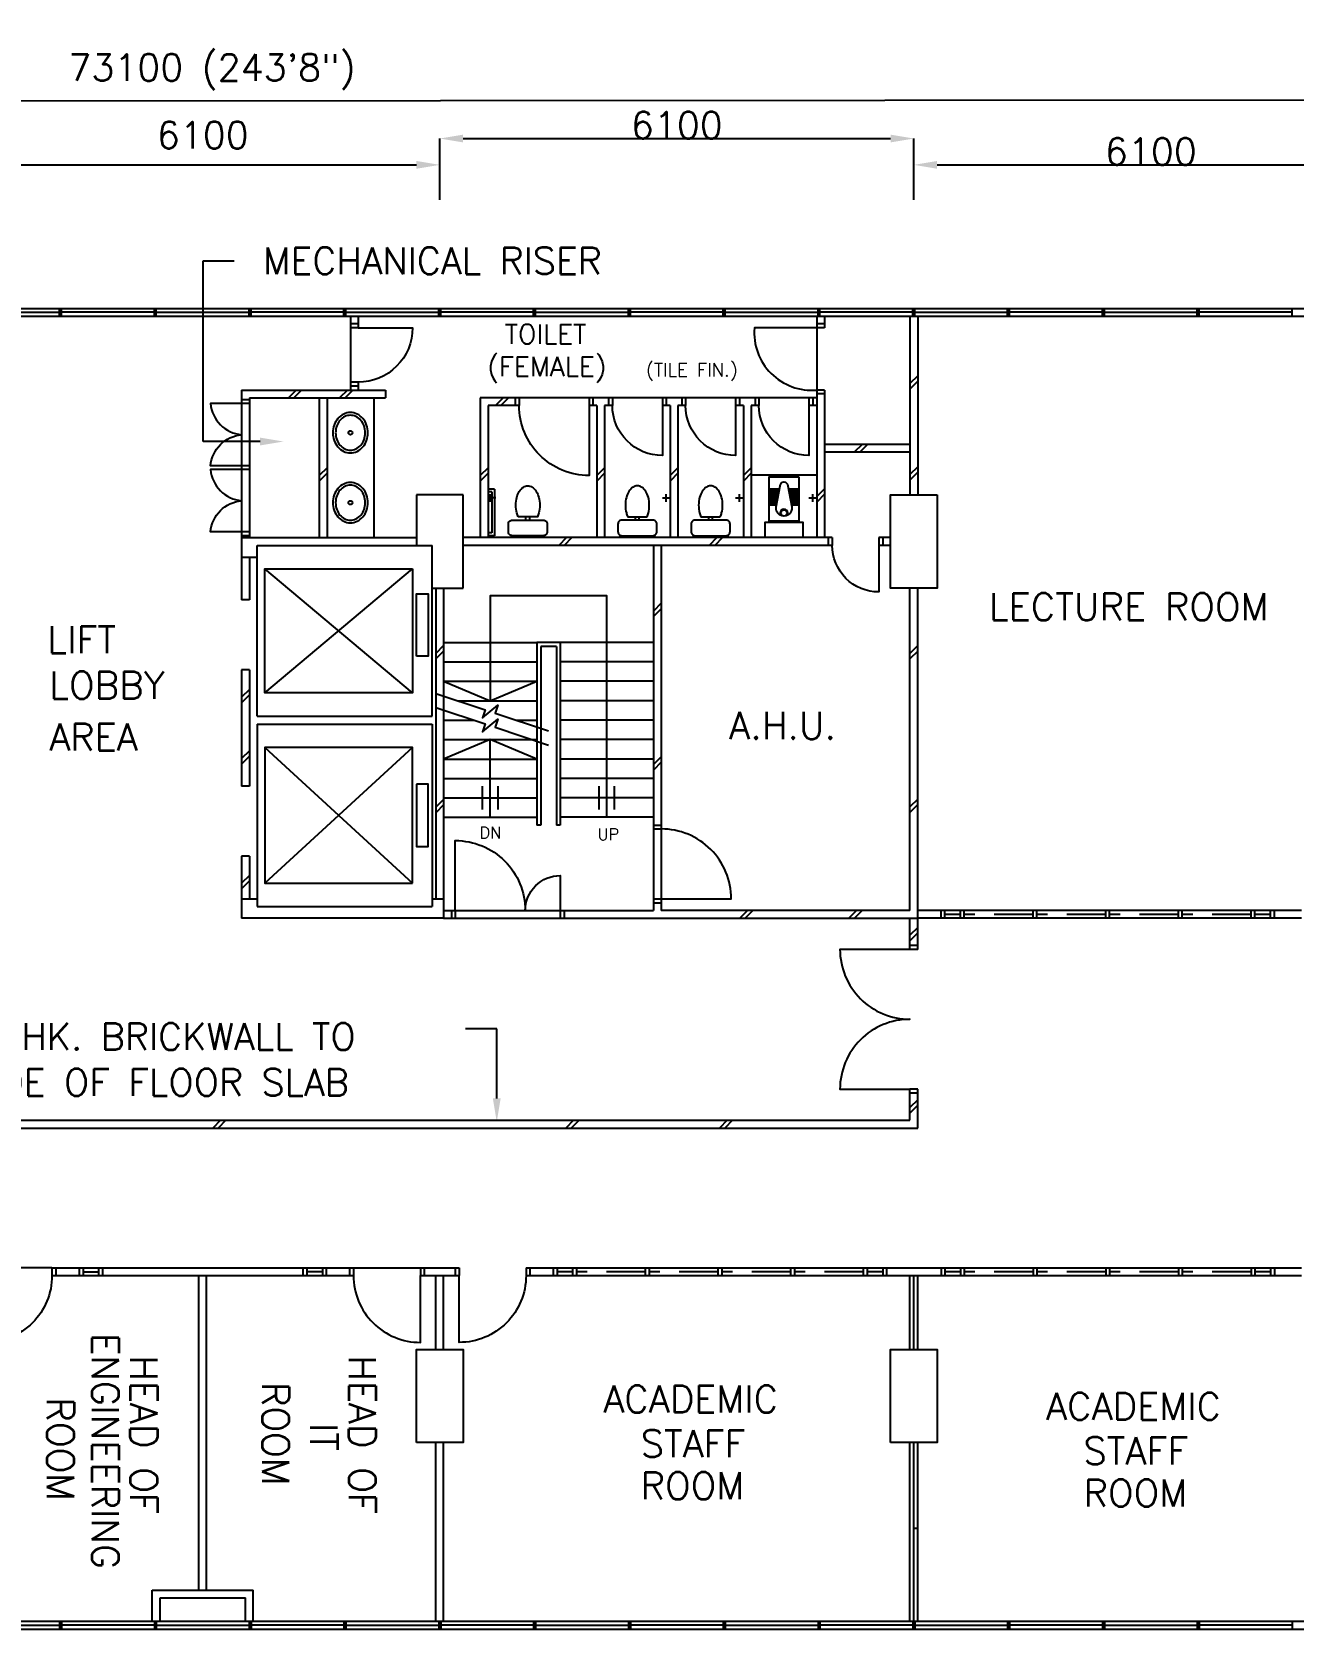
# Model space of a CAD drawing. Extents: x -7545 to 89795, y 102829 to 126356.
# Drawn here: x 37715 to 53943, y 105797 to 126356 of the extents above; entities that cross this region are included whole.
import ezdxf

# ---------------------------------------------------------------- set-up
doc = ezdxf.new("R2010")
doc.units = 0
doc.header["$LTSCALE"] = 2000
doc.header["$MEASUREMENT"] = 0
doc.linetypes.add('HIDDEN', pattern=[0.375, 0.25, -0.125])
doc.layers.get('0').update_dxf_attribs({"linetype": 'CONTINUOUS'})
doc.layers.get('DEFPOINTS').update_dxf_attribs({"linetype": 'CONTINUOUS'})
for name, color, linetype in [('COLUMN', 42, 'CONTINUOUS'), ('DIM', 4, 'CONTINUOUS'), ('DOOR-WIN', 140, 'CONTINUOUS'), ('PARTITION', 41, 'CONTINUOUS'), ('SPEC', 61, 'CONTINUOUS'), ('STAIRCASE', 24, 'CONTINUOUS'), ('TEXT', 2, 'CONTINUOUS'), ('WALL', 31, 'CONTINUOUS')]:
    doc.layers.add(name, color=color, linetype=linetype)
doc.styles.add('ROMANS', font='romans')
doc.dimstyles.get("Standard").update_dxf_attribs({"dimtxt": 0.18, "dimasz": 0.18, "dimexe": 0.18, "dimexo": 0.0625, "dimgap": 0.09, "dimtad": 0, "dimtih": 1, "dimtoh": 1, "dimdec": 4, "dimzin": 0, "dimdsep": 46, "dimtxsty": 'Standard', "dimcen": 0.09, "dimadec": 0, "dimazin": 0, "dimtfac": 1, "dimtdec": 4, "dimtofl": 0, "dimtmove": 0, "dimatfit": 3, "dimfxl": 0, "dimtolj": 1, "dimtzin": 0, "dimarcsym": 0})

# ---------------------------------------------------------------- blocks, each defined once
blk = doc.blocks.new('*D21')
at = {"layer": 'DEFPOINTS', "color": 0}
for p in [(3362, 125441), (3363, 124595), (76463, 124645)]:
    blk.add_point(p, dxfattribs=at)
at = {"layer": 'DIM', "color": 0, "lineweight": -2}
for p, q in [((3363, 124595), (3362, 125441)), ((76162, 125491), (3662, 125442)), ((76463, 124645), (76462, 125491))]:
    blk.add_line(p, q, dxfattribs=at)
at = {"layer": 'DIM', "color": 0}
for points in [[(3662, 125492), (3662, 125392), (3362, 125441)], [(76162, 125541), (76162, 125441), (76462, 125491)]]:
    blk.add_solid(points, dxfattribs=at)
at = {"layer": 'DIM', "color": 0, "insert": (40031, 125842), "char_height": 345, "attachment_point": 5, "style": 'ROMANS'}
blk.add_mtext('\\A1;73100 (243\'8")', dxfattribs=at)
blk = doc.blocks.new('*D11')
at = {"layer": 'DEFPOINTS', "color": 0}
for p in [(55163, 124645), (49063, 124193), (55163, 124193)]:
    blk.add_point(p, dxfattribs=at)
at = {"layer": 'DIM', "color": 0, "lineweight": -2}
for p, q in [((49063, 124193), (49063, 124645)), ((49363, 124645), (54863, 124645)), ((55163, 124193), (55163, 124645))]:
    blk.add_line(p, q, dxfattribs=at)
at = {"layer": 'DIM', "color": 0}
for points in [[(49363, 124695), (49363, 124595), (49063, 124645)], [(54863, 124695), (54863, 124595), (55163, 124645)]]:
    blk.add_solid(points, dxfattribs=at)
at = {"layer": 'DIM', "color": 0, "insert": (52113, 124817), "char_height": 345, "attachment_point": 5, "style": 'ROMANS'}
blk.add_mtext('\\A1;6100', dxfattribs=at)
blk = doc.blocks.new('*D0')
at = {"layer": 'DEFPOINTS', "color": 0}
for p in [(42963, 124645), (36863, 124193), (42963, 124193)]:
    blk.add_point(p, dxfattribs=at)
at = {"layer": 'DIM', "color": 0, "lineweight": -2}
for p, q in [((36863, 124193), (36863, 124645)), ((37163, 124645), (42663, 124645)), ((42963, 124193), (42963, 124645))]:
    blk.add_line(p, q, dxfattribs=at)
at = {"layer": 'DIM', "color": 0}
for points in [[(37163, 124695), (37163, 124595), (36863, 124645)], [(42663, 124695), (42663, 124595), (42963, 124645)]]:
    blk.add_solid(points, dxfattribs=at)
at = {"layer": 'DIM', "color": 0, "insert": (39913, 125028), "char_height": 345, "attachment_point": 5, "style": 'ROMANS'}
blk.add_mtext('\\A1;6100', dxfattribs=at)
blk = doc.blocks.new('*D1')
at = {"layer": 'DEFPOINTS', "color": 0}
for p in [(49063, 124984), (42963, 124193), (49063, 124193)]:
    blk.add_point(p, dxfattribs=at)
at = {"layer": 'DIM', "color": 0, "lineweight": -2}
for p, q in [((42963, 124193), (42963, 124984)), ((43263, 124984), (48763, 124984)), ((49063, 124193), (49063, 124984))]:
    blk.add_line(p, q, dxfattribs=at)
at = {"layer": 'DIM', "color": 0}
for points in [[(43263, 125034), (43263, 124934), (42963, 124984)], [(48763, 125034), (48763, 124934), (49063, 124984)]]:
    blk.add_solid(points, dxfattribs=at)
at = {"layer": 'DIM', "color": 0, "insert": (46013, 125156), "char_height": 345, "attachment_point": 5, "style": 'ROMANS'}
blk.add_mtext('\\A1;6100', dxfattribs=at)

msp = doc.modelspace()

# ---------------------------------------------------------------- linework, layer by layer
at = {"color": 7}
for p, q in [((41812.7, 122546.6), (41812.7, 121846.6)), ((47812.7, 122546.6), (47812.7, 121746.6)), ((40412.7, 121571.6), (40412.7, 120771.6)), ((40512.7, 121571.6), (40512.7, 120771.6)), ((42112.7, 121646.6), (42112.7, 119846.6)), ((44883.7, 121646.6), (43983.7, 121646.6)), ((44883.7, 121646.6), (43983.7, 121646.6)), ((45826.7, 121646.6), (45183.7, 121646.6)), ((46769.7, 121646.6), (46126.7, 121646.6)), ((47712.7, 121646.6), (47069.7, 121646.6)), ((40412.7, 120721.6), (40412.7, 119921.6)), ((40512.7, 120721.6), (40512.7, 119921.6)), ((46969.7, 120656.6), (47812.7, 120656.6)), ((43668.7, 120471.6), (43583.7, 120471.6)), ((43633.7, 120436.6), (43583.7, 120436.6)), ((43683.7, 120356.6), (43583.7, 120356.6)), ((43610.6, 120306.6), (43610.6, 120406.6)), ((43633.7, 120436.6), (43633.7, 119906.6)), ((43668.7, 120471.6), (43668.7, 119871.6)), ((45826.7, 120356.6), (45926.7, 120356.6)), ((45876.7, 120306.6), (45876.7, 120406.6)), ((46769.7, 120356.6), (46869.7, 120356.6)), ((46819.7, 120306.6), (46819.7, 120406.6)), ((47325.5, 120449.6), (47206.2, 120449.6)), ((47322.2, 120429.6), (47206.2, 120429.6)), ((47318.8, 120409.6), (47206.2, 120409.6)), ((47315.5, 120389.6), (47206.2, 120389.6)), ((47312.2, 120369.6), (47206.2, 120369.6)), ((47308.8, 120349.6), (47206.2, 120349.6)), ((47305.5, 120329.6), (47206.2, 120329.6)), ((47302.2, 120309.6), (47206.2, 120309.6)), ((47298.8, 120289.6), (47206.2, 120289.6)), ((47576.2, 120449.6), (47456.8, 120449.6)), ((47576.2, 120429.6), (47460.2, 120429.6)), ((47576.2, 120409.6), (47463.5, 120409.6)), ((47576.2, 120389.6), (47466.8, 120389.6)), ((47576.2, 120369.6), (47470.2, 120369.6)), ((47576.2, 120349.6), (47473.5, 120349.6)), ((47576.2, 120329.6), (47476.8, 120329.6)), ((47576.2, 120309.6), (47480.2, 120309.6)), ((47576.2, 120289.6), (47483.5, 120289.6)), ((47712.7, 120356.6), (47812.7, 120356.6)), ((47762.7, 120306.6), (47762.7, 120406.6)), ((44070.1, 120071.6), (44070.1, 120114.2)), ((44120.1, 120071.6), (44120.1, 120114.2)), ((45480.2, 120071.6), (45480.2, 120114.2)), ((45530.2, 120071.6), (45530.2, 120114.2)), ((46423.2, 120071.6), (46423.2, 120114.2)), ((46473.2, 120071.6), (46473.2, 120114.2)), ((43633.7, 119906.6), (43583.7, 119906.6)), ((43668.7, 119871.6), (43583.7, 119871.6)), ((47366.2, 120063.6), (47366.2, 120043.6)), ((47416.2, 120063.6), (47416.2, 120043.6)), ((40712.7, 117846.6), (42612.7, 119446.6)), ((42612.7, 117846.6), (40712.7, 119446.6)), ((42612.7, 117146.6), (40712.7, 115396.6)), ((40712.7, 117146.6), (42612.7, 115396.6)), ((45712.7, 116096.6), (45712.7, 115196.6)), ((45812.7, 116096.6), (45812.7, 115196.6)), ((43162.7, 115046.6), (44512.7, 115046.6)), ((43162.7, 114946.6), (44512.7, 114946.6)), ((37972.7, 110446.6), (37112.7, 110446.6)), ((41852.7, 110446.6), (42712.7, 110446.6))]:
    msp.add_line(p, q, dxfattribs=at)
for points in [[(41587.7, 121196.6, 0.0843188), (41604.5, 121097.3, 0.0914489), (41651.6, 121015, 0.103746), (41726.2, 120956.7, 0.1145045), (41812.7, 120936.6, 0.1145045), (41899.1, 120956.7, 0.103746), (41973.8, 121015, 0.0914489), (42020.8, 121097.3, 0.0843188), (42037.7, 121196.6, 0.0843188), (42020.8, 121295.9, 0.0914489), (41973.8, 121378.3, 0.103746), (41899.1, 121436.6, 0.1145045), (41812.7, 121456.6, 0.1145045), (41726.2, 121436.6, 0.103746), (41651.6, 121378.3, 0.0914489), (41604.5, 121295.9, 0.0843188)], [(41622.7, 121196.6, 0.0843188), (41637.6, 121108.9, 0.0914489), (41678.3, 121037.5, 0.103746), (41741.6, 120988.1, 0.1145045), (41812.7, 120971.6, 0.1145045), (41883.7, 120988.1, 0.103746), (41947, 121037.5, 0.0914489), (41987.8, 121108.9, 0.0843188), (42002.7, 121196.6, 0.0843188), (41987.8, 121284.4, 0.0914489), (41947, 121355.7, 0.103746), (41883.7, 121405.1, 0.1145045), (41812.7, 121421.6, 0.1145045), (41741.6, 121405.1, 0.103746), (41678.3, 121355.7, 0.0914489), (41637.6, 121284.4, 0.0843188)], [(41587.7, 120296.6, 0.0843188), (41604.5, 120197.3, 0.0914489), (41651.6, 120115, 0.103746), (41726.2, 120056.7, 0.1145045), (41812.7, 120036.6, 0.1145045), (41899.1, 120056.7, 0.103746), (41973.8, 120115, 0.0914489), (42020.8, 120197.3, 0.0843188), (42037.7, 120296.6, 0.0843188), (42020.8, 120395.9, 0.0914489), (41973.8, 120478.3, 0.103746), (41899.1, 120536.6, 0.1145045), (41812.7, 120556.6, 0.1145045), (41726.2, 120536.6, 0.103746), (41651.6, 120478.3, 0.0914489), (41604.5, 120395.9, 0.0843188)], [(41622.7, 120296.6, 0.0843188), (41637.6, 120208.9, 0.0914489), (41678.3, 120137.5, 0.103746), (41741.6, 120088.1, 0.1145045), (41812.7, 120071.6, 0.1145045), (41883.7, 120088.1, 0.103746), (41947, 120137.5, 0.0914489), (41987.8, 120208.9, 0.0843188), (42002.7, 120296.6, 0.0843188), (41987.8, 120384.4, 0.0914489), (41947, 120455.7, 0.103746), (41883.7, 120505.1, 0.1145045), (41812.7, 120521.6, 0.1145045), (41741.6, 120505.1, 0.103746), (41678.3, 120455.7, 0.0914489), (41637.6, 120384.4, 0.0843188)], [(43971.6, 120114.2, -0.0481122), (43953.6, 120164.2, -0.0625733), (43941.1, 120264.2, -0.0625733), (43953.6, 120364.2, -0.0757441), (43986.2, 120441, -0.1070882), (44040.6, 120497.5, -0.1490143), (44095.1, 120514.2, -0.1490143), (44149.7, 120497.5, -0.1070882), (44204.1, 120441, -0.0757441), (44236.7, 120364.2, -0.0625733), (44249.2, 120264.2, -0.0625733), (44236.7, 120164.2, -0.0481122), (44218.6, 120114.2)], [(45628.7, 120114.2, 0.0481122), (45646.7, 120164.2, 0.0625733), (45659.3, 120264.2, 0.0625733), (45646.7, 120364.2, 0.0757441), (45614.1, 120441, 0.1070882), (45559.7, 120497.5, 0.1490143), (45505.2, 120514.2, 0.1490143), (45450.6, 120497.5, 0.1070882), (45396.2, 120441, 0.0757441), (45363.6, 120364.2, 0.0625733), (45351.1, 120264.2, 0.0625733), (45363.6, 120164.2, 0.0481122), (45381.7, 120114.2)], [(46571.7, 120114.2, 0.0481122), (46589.7, 120164.2, 0.0625733), (46602.3, 120264.2, 0.0625733), (46589.7, 120364.2, 0.0757441), (46557.1, 120441, 0.1070882), (46502.7, 120497.5, 0.1490143), (46448.2, 120514.2, 0.1490143), (46393.6, 120497.5, 0.1070882), (46339.2, 120441, 0.0757441), (46306.6, 120364.2, 0.0625733), (46294.1, 120264.2, 0.0625733), (46306.6, 120164.2, 0.0481122), (46324.7, 120114.2)], [(47491.2, 120243.6, -1.2), (47291.2, 120243.6), (47341.2, 120513.6, -1), (47441.2, 120513.6)], [(43895.1, 119871.6, -0.4142136), (43845.1, 119921.6), (43845.1, 120021.6, -0.4142136), (43895.1, 120071.6), (44295.1, 120071.6, -0.4142136), (44345.1, 120021.6), (44345.1, 119921.6, -0.4142136), (44295.1, 119871.6)], [(45705.2, 119871.6, 0.4142136), (45755.2, 119921.6), (45755.2, 120021.6, 0.4142136), (45705.2, 120071.6), (45305.2, 120071.6, 0.4142136), (45255.2, 120021.6), (45255.2, 119921.6, 0.4142136), (45305.2, 119871.6)], [(46648.2, 119871.6, 0.4142136), (46698.2, 119921.6), (46698.2, 120021.6, 0.4142136), (46648.2, 120071.6), (46248.2, 120071.6, 0.4142136), (46198.2, 120021.6), (46198.2, 119921.6, 0.4142136), (46248.2, 119871.6)]]:
    msp.add_lwpolyline(points, format="xyb", close=True, dxfattribs=at)
for points in [[(47586.2, 120623.6), (47196.2, 120623.6), (47196.2, 120063.6), (47586.2, 120063.6)], [(42612.7, 119446.6), (42612.7, 117846.6), (40712.7, 117846.6), (40712.7, 119446.6)], [(42662.7, 118321.6), (42662.7, 119121.6), (42812.7, 119121.6), (42812.7, 118321.6)], [(42612.7, 115396.6), (42612.7, 117146.6), (40712.7, 117146.6), (40712.7, 115396.6)], [(42662.7, 116671.6), (42662.7, 115871.6), (42812.7, 115871.6), (42812.7, 116671.6)]]:
    msp.add_lwpolyline(points, close=True, dxfattribs=at)
for points in [[(47328.8, 120469.6), (47206.2, 120469.6), (47206.2, 120269.6), (47295.5, 120269.6)], [(47486.8, 120269.6), (47576.2, 120269.6), (47576.2, 120469.6), (47453.5, 120469.6)], [(47148.7, 119846.6), (47148.7, 120043.6), (47633.7, 120043.6), (47633.7, 119846.6)]]:
    msp.add_lwpolyline(points, dxfattribs=at)
for centre, radius in [((41812.7, 121196.6), 25), ((41812.7, 120296.6), 25), ((47391.2, 120163.6), 40)]:
    msp.add_circle(centre, radius, dxfattribs=at)
msp.add_arc((47391.2, 120163.6), 50, 319.15204, 220.84796, dxfattribs=at)
at = {"layer": 'COLUMN', "color": 7}
for p, q in [((43262.7, 120396.6), (42662.7, 120396.6)), ((42662.7, 120396.6), (42662.7, 119746.6)), ((43262.7, 119196.6), (43262.7, 120396.6)), ((42862.7, 119196.6), (43262.7, 119196.6))]:
    msp.add_line(p, q, dxfattribs=at)
for points in [[(49362.7, 120396.6), (49362.7, 119196.6), (48762.7, 119196.6), (48762.7, 120396.6)], [(42662.7, 108196.6), (42662.7, 109396.6), (43262.7, 109396.6), (43262.7, 108196.6)], [(48762.7, 108196.6), (48762.7, 109396.6), (49362.7, 109396.6), (49362.7, 108196.6)]]:
    msp.add_lwpolyline(points, close=True, dxfattribs=at)
at = {"layer": 'DOOR-WIN', "color": 7}
for p, q in [((36875.2, 122746.6), (38070.2, 122746.6)), ((38070.2, 122696.6), (38070.2, 122796.6)), ((38095.2, 122696.6), (38095.2, 122796.6)), ((39290.2, 122746.6), (38095.2, 122746.6)), ((39290.2, 122696.6), (39290.2, 122796.6)), ((39315.2, 122696.6), (39315.2, 122796.6)), ((39315.2, 122746.6), (40510.2, 122746.6)), ((40510.2, 122696.6), (40510.2, 122796.6)), ((40535.2, 122696.6), (40535.2, 122796.6)), ((41730.2, 122746.6), (40535.2, 122746.6)), ((41730.2, 122696.6), (41730.2, 122796.6)), ((41755.2, 122696.6), (41755.2, 122796.6)), ((41755.2, 122746.6), (42950.2, 122746.6)), ((42950.2, 122696.6), (42950.2, 122796.6)), ((42975.2, 122696.6), (42975.2, 122796.6)), ((44170.2, 122746.6), (42975.2, 122746.6)), ((44170.2, 122696.6), (44170.2, 122796.6)), ((44195.2, 122696.6), (44195.2, 122796.6)), ((44195.2, 122746.6), (45390.2, 122746.6)), ((45390.2, 122696.6), (45390.2, 122796.6)), ((45415.2, 122696.6), (45415.2, 122796.6)), ((46610.2, 122746.6), (45415.2, 122746.6)), ((46610.2, 122696.6), (46610.2, 122796.6)), ((46635.2, 122696.6), (46635.2, 122796.6)), ((46635.2, 122746.6), (47830.2, 122746.6)), ((47830.2, 122696.6), (47830.2, 122796.6)), ((47855.2, 122696.6), (47855.2, 122796.6)), ((49050.2, 122746.6), (47855.2, 122746.6)), ((49050.2, 122696.6), (49050.2, 122796.6)), ((49075.2, 122696.6), (49075.2, 122796.6)), ((49075.2, 122746.6), (50270.2, 122746.6)), ((50270.2, 122696.6), (50270.2, 122796.6)), ((50295.2, 122696.6), (50295.2, 122796.6)), ((51490.2, 122746.6), (50295.2, 122746.6)), ((51490.2, 122696.6), (51490.2, 122796.6)), ((51515.2, 122696.6), (51515.2, 122796.6)), ((51515.2, 122746.6), (52710.2, 122746.6)), ((52710.2, 122696.6), (52710.2, 122796.6)), ((52735.2, 122696.6), (52735.2, 122796.6)), ((53930.2, 122746.6), (52735.2, 122746.6)), ((53930.2, 122696.6), (53930.2, 122796.6)), ((49412.7, 114946.6), (49412.7, 115046.6)), ((49462.7, 114946.6), (49462.7, 115046.6)), ((49662.7, 114996.6), (49462.7, 114996.6)), ((49662.7, 114946.6), (49662.7, 115046.6)), ((49712.7, 114946.6), (49712.7, 115046.6)), ((53402.7, 114946.6), (53402.7, 115046.6)), ((53452.7, 114946.6), (53452.7, 115046.6)), ((53652.7, 114996.6), (53452.7, 114996.6)), ((53652.7, 114946.6), (53652.7, 115046.6)), ((53702.7, 114946.6), (53702.7, 115046.6)), ((38322.7, 110446.6), (38322.7, 110346.6)), ((38372.7, 110446.6), (38372.7, 110346.6)), ((38572.7, 110446.6), (38572.7, 110346.6)), ((38622.7, 110446.6), (38622.7, 110346.6)), ((41202.7, 110446.6), (41202.7, 110346.6)), ((41252.7, 110446.6), (41252.7, 110346.6)), ((41452.7, 110446.6), (41452.7, 110346.6)), ((41502.7, 110446.6), (41502.7, 110346.6)), ((44422.7, 110446.6), (44422.7, 110346.6)), ((44472.7, 110446.6), (44472.7, 110346.6)), ((44672.7, 110446.6), (44672.7, 110346.6)), ((44722.7, 110446.6), (44722.7, 110346.6)), ((48412.7, 110446.6), (48412.7, 110346.6)), ((48462.7, 110446.6), (48462.7, 110346.6)), ((48662.7, 110446.6), (48662.7, 110346.6)), ((48712.7, 110446.6), (48712.7, 110346.6)), ((49412.7, 110446.6), (49412.7, 110346.6)), ((49462.7, 110446.6), (49462.7, 110346.6)), ((49662.7, 110446.6), (49662.7, 110346.6)), ((49712.7, 110446.6), (49712.7, 110346.6)), ((53402.7, 110446.6), (53402.7, 110346.6)), ((53452.7, 110446.6), (53452.7, 110346.6)), ((53652.7, 110446.6), (53652.7, 110346.6)), ((53702.7, 110446.6), (53702.7, 110346.6)), ((38372.7, 110396.6), (38572.7, 110396.6)), ((41452.7, 110396.6), (41252.7, 110396.6)), ((44672.7, 110396.6), (44472.7, 110396.6)), ((48662.7, 110396.6), (48462.7, 110396.6)), ((49662.7, 110396.6), (49462.7, 110396.6)), ((53652.7, 110396.6), (53452.7, 110396.6)), ((38070.2, 105896.6), (38070.2, 105796.6)), ((38095.2, 105896.6), (38095.2, 105796.6)), ((39290.2, 105896.6), (39290.2, 105796.6)), ((39315.2, 105896.6), (39315.2, 105796.6)), ((40510.2, 105896.6), (40510.2, 105796.6)), ((40535.2, 105896.6), (40535.2, 105796.6)), ((41730.2, 105896.6), (41730.2, 105796.6)), ((41755.2, 105896.6), (41755.2, 105796.6)), ((42950.2, 105896.6), (42950.2, 105796.6)), ((42975.2, 105896.6), (42975.2, 105796.6)), ((44170.2, 105896.6), (44170.2, 105796.6)), ((44195.2, 105896.6), (44195.2, 105796.6)), ((45390.2, 105896.6), (45390.2, 105796.6)), ((45415.2, 105896.6), (45415.2, 105796.6)), ((46610.2, 105896.6), (46610.2, 105796.6)), ((46635.2, 105896.6), (46635.2, 105796.6)), ((47830.2, 105896.6), (47830.2, 105796.6)), ((47855.2, 105896.6), (47855.2, 105796.6)), ((49050.2, 105896.6), (49050.2, 105796.6)), ((49075.2, 105896.6), (49075.2, 105796.6)), ((50270.2, 105896.6), (50270.2, 105796.6)), ((50295.2, 105896.6), (50295.2, 105796.6)), ((51490.2, 105896.6), (51490.2, 105796.6)), ((51515.2, 105896.6), (51515.2, 105796.6)), ((52710.2, 105896.6), (52710.2, 105796.6)), ((52735.2, 105896.6), (52735.2, 105796.6)), ((53930.2, 105896.6), (53930.2, 105796.6)), ((36875.2, 105846.6), (38070.2, 105846.6)), ((39290.2, 105846.6), (38095.2, 105846.6)), ((39315.2, 105846.6), (40510.2, 105846.6)), ((41730.2, 105846.6), (40535.2, 105846.6)), ((41755.2, 105846.6), (42950.2, 105846.6)), ((44170.2, 105846.6), (42975.2, 105846.6)), ((44195.2, 105846.6), (45390.2, 105846.6)), ((46610.2, 105846.6), (45415.2, 105846.6)), ((46635.2, 105846.6), (47830.2, 105846.6)), ((49050.2, 105846.6), (47855.2, 105846.6)), ((49075.2, 105846.6), (50270.2, 105846.6)), ((51490.2, 105846.6), (50295.2, 105846.6)), ((51515.2, 105846.6), (52710.2, 105846.6)), ((53930.2, 105846.6), (52735.2, 105846.6))]:
    msp.add_line(p, q, dxfattribs=at)
at = {"layer": 'DOOR-WIN', "color": 7, "linetype": 'HIDDEN'}
for p, q in [((50597.7, 114996.6), (49712.7, 114996.6)), ((50597.7, 114946.6), (50597.7, 115046.6)), ((50647.7, 114946.6), (50647.7, 115046.6)), ((51532.7, 114996.6), (50647.7, 114996.6)), ((51532.7, 114946.6), (51532.7, 115046.6)), ((51582.7, 114946.6), (51582.7, 115046.6)), ((52467.7, 114996.6), (51582.7, 114996.6)), ((52467.7, 114946.6), (52467.7, 115046.6)), ((52517.7, 114946.6), (52517.7, 115046.6)), ((53402.7, 114996.6), (52517.7, 114996.6)), ((45607.7, 110446.6), (45607.7, 110346.6)), ((45657.7, 110446.6), (45657.7, 110346.6)), ((46542.7, 110446.6), (46542.7, 110346.6)), ((46592.7, 110446.6), (46592.7, 110346.6)), ((47477.7, 110446.6), (47477.7, 110346.6)), ((47527.7, 110446.6), (47527.7, 110346.6)), ((50597.7, 110446.6), (50597.7, 110346.6)), ((50647.7, 110446.6), (50647.7, 110346.6)), ((51532.7, 110446.6), (51532.7, 110346.6)), ((51582.7, 110446.6), (51582.7, 110346.6)), ((52467.7, 110446.6), (52467.7, 110346.6)), ((52517.7, 110446.6), (52517.7, 110346.6)), ((45607.7, 110396.6), (44722.7, 110396.6)), ((46542.7, 110396.6), (45657.7, 110396.6)), ((47477.7, 110396.6), (46592.7, 110396.6)), ((48412.7, 110396.6), (47527.7, 110396.6)), ((50597.7, 110396.6), (49712.7, 110396.6)), ((51532.7, 110396.6), (50647.7, 110396.6)), ((52467.7, 110396.6), (51582.7, 110396.6)), ((53402.7, 110396.6), (52517.7, 110396.6))]:
    msp.add_line(p, q, dxfattribs=at)
at = {"layer": 'DOOR-WIN', "color": 7}
for points in [[(41912.7, 122546.6), (42612.7, 122546.6, -0.4142136), (41912.7, 121846.6, -0.4142136)], [(47812.7, 122546.6), (47012.7, 122546.6, 0.4659903), (47812.7, 121746.6)], [(40412.7, 121571.6), (40012.7, 121571.6, 0.3624369), (40412.7, 121171.6, 0.3624369)], [(44883.7, 121546.6), (44883.7, 120646.6, -0.4142136), (43983.7, 121546.6, -0.4142136)], [(45826.7, 121546.6), (45826.7, 120903.6, -0.4142136), (45183.7, 121546.6)], [(46769.7, 121546.6), (46769.7, 120903.6, -0.4142136), (46126.7, 121546.6)], [(47712.7, 121546.6), (47712.7, 120903.6, -0.4142136), (47069.7, 121546.6)], [(40412.7, 120771.6), (40012.7, 120771.6, -0.3624369), (40412.7, 121171.6, -0.3624369)], [(40412.7, 120721.6), (40012.7, 120721.6, 0.3624369), (40412.7, 120321.6, 0.3624369)], [(40412.7, 119921.6), (40012.7, 119921.6, -0.3624369), (40412.7, 120321.6, -0.3624369)], [(48612.7, 119746.6), (48612.7, 119146.6, -0.4142136), (48012.7, 119746.6, -0.4142136)], [(45812.7, 115196.6), (46712.7, 115196.6, 0.4142136), (45812.7, 116096.6)], [(43162.7, 115046.6), (43162.7, 115946.6, -0.4142136), (44062.7, 115046.6, -0.4142136), (44512.7, 115496.6), (44512.7, 115046.6)], [(49012.7, 114546.6), (48112.7, 114546.6, 0.4142136), (49012.7, 113646.6, 0.4142136), (48112.7, 112746.6), (49012.7, 112746.6)], [(37972.7, 110346.6, -0.4142136), (37112.7, 109486.6), (37112.7, 110346.6)], [(41852.7, 110346.6, 0.4142136), (42712.7, 109486.6), (42712.7, 110346.6)], [(44072.7, 110346.6, -0.4142136), (43212.7, 109486.6), (43212.7, 110346.6)]]:
    msp.add_lwpolyline(points, format="xyb", dxfattribs=at)
at = {"layer": 'PARTITION', "color": 7}
for p, q in [((54052.7, 115046.6), (49112.7, 115046.6)), ((54052.7, 114946.6), (49112.7, 114946.6)), ((37972.7, 110446.6), (37972.7, 110346.6)), ((37972.7, 110446.6), (41852.7, 110446.6)), ((38022.7, 110446.6), (38022.7, 110346.6)), ((41802.7, 110446.6), (41802.7, 110346.6)), ((41852.7, 110446.6), (41852.7, 110346.6)), ((42712.7, 110446.6), (42712.7, 110346.6)), ((42712.7, 110446.6), (43212.7, 110446.6)), ((42762.7, 110446.6), (42762.7, 110346.6)), ((43162.7, 110446.6), (43162.7, 110346.6)), ((43212.7, 110446.6), (43212.7, 110346.6)), ((44072.7, 110446.6), (54052.7, 110446.6)), ((44072.7, 110446.6), (44072.7, 110346.6)), ((44122.7, 110446.6), (44122.7, 110346.6)), ((37972.7, 110346.6), (41852.7, 110346.6)), ((39862.7, 106296.6), (39862.7, 110346.6)), ((39962.7, 106296.6), (39962.7, 110346.6)), ((42712.7, 110346.6), (43212.7, 110346.6)), ((42912.7, 109396.6), (42912.7, 110346.6)), ((43012.7, 109396.6), (43012.7, 110346.6)), ((44072.7, 110346.6), (54052.7, 110346.6)), ((49012.7, 109396.6), (49012.7, 110346.6)), ((49062.7, 109396.6), (49062.7, 110346.6)), ((49112.7, 109396.6), (49112.7, 110346.6)), ((42912.7, 105896.6), (42912.7, 108196.6)), ((43012.7, 105896.6), (43012.7, 108196.6)), ((49012.7, 105896.6), (49012.7, 108196.6)), ((49062.7, 105896.6), (49062.7, 108196.6)), ((49112.7, 105896.6), (49112.7, 108196.6)), ((49062.7, 107096.6), (49112.7, 107096.6)), ((39262.7, 106296.6), (40562.7, 106296.6)), ((39262.7, 105896.6), (39262.7, 106296.6)), ((40562.7, 105896.6), (40562.7, 106296.6)), ((39362.7, 106196.6), (40462.7, 106196.6)), ((39362.7, 105896.6), (39362.7, 106196.6)), ((40462.7, 105896.6), (40462.7, 106196.6))]:
    msp.add_line(p, q, dxfattribs=at)
at = {"layer": 'SPEC', "color": 7}
for p, q in [((39916.2, 123408.7), (40316.3, 123408.7)), ((39916.2, 121083.7), (39916.2, 123408.7)), ((40651.5, 121083.7), (39916.2, 121083.7)), ((43695.8, 113522.6), (43295.7, 113522.6)), ((43695.8, 112626.7), (43695.8, 113522.6))]:
    msp.add_line(p, q, dxfattribs=at)
for points in [[(40651.5, 121133.7), (40651.5, 121033.7), (40951.5, 121083.7)], [(43645.8, 112626.7), (43745.8, 112626.7), (43695.8, 112326.7)]]:
    msp.add_solid(points, dxfattribs=at)
at = {"layer": 'STAIRCASE', "color": 7}
for p, q in [((43012.7, 118496.6), (44212.7, 118496.6)), ((44512.7, 118496.6), (44212.7, 118496.6)), ((44212.7, 118496.6), (44212.7, 116146.6)), ((44462.7, 118446.6), (44262.7, 118446.6)), ((44262.7, 118446.6), (44262.7, 116146.6)), ((44462.7, 118446.6), (44462.7, 116146.6)), ((45712.7, 118496.6), (44512.7, 118496.6)), ((44512.7, 118496.6), (44512.7, 116146.6)), ((43012.7, 118246.6), (44212.7, 118246.6)), ((45712.7, 118246.6), (44512.7, 118246.6)), ((43012.7, 117996.6), (44212.7, 117996.6)), ((45712.7, 117996.6), (44512.7, 117996.6)), ((43197.3, 117746.6), (44212.7, 117746.6)), ((45712.7, 117746.6), (44512.7, 117746.6)), ((43012.7, 117496.6), (43399.9, 117496.6)), ((43695.9, 117496.6), (43705.8, 117496.6)), ((43947.8, 117496.6), (44212.7, 117496.6)), ((45712.7, 117496.6), (44512.7, 117496.6)), ((43012.7, 117246.6), (44212.7, 117246.6)), ((45712.7, 117246.6), (44512.7, 117246.6)), ((43012.7, 116996.6), (44212.7, 116996.6)), ((45712.7, 116996.6), (44512.7, 116996.6)), ((43012.7, 116746.6), (44212.7, 116746.6)), ((43512.7, 116346.6), (43512.7, 116646.6)), ((43712.7, 116346.6), (43712.7, 116646.6)), ((45712.7, 116746.6), (44512.7, 116746.6)), ((45012.7, 116346.6), (45012.7, 116646.6)), ((45212.7, 116346.6), (45212.7, 116646.6)), ((43012.7, 116496.6), (44212.7, 116496.6)), ((45712.7, 116496.6), (44512.7, 116496.6)), ((43012.7, 116246.6), (44212.7, 116246.6)), ((45712.7, 116246.6), (44512.7, 116246.6)), ((44262.7, 116146.6), (44212.7, 116146.6)), ((44512.7, 116146.6), (44462.7, 116146.6))]:
    msp.add_line(p, q, dxfattribs=at)
for points in [[(45112.7, 116246.6), (45112.7, 119096.6), (43612.7, 119096.6), (43612.7, 117746.6)], [(42912.7, 117841.4), (43547.1, 117630.1), (43512.8, 117527), (43709.6, 117690.5), (43675.3, 117587.4), (44362.7, 117358.4)], [(43012.7, 117996.6), (43612.7, 117746.6), (44212.7, 117996.6)], [(42912.7, 117659), (43547.1, 117447.6), (43512.8, 117344.6), (43709.6, 117508), (43675.3, 117404.9), (44362.7, 117175.9)], [(44212.7, 116996.6), (43612.7, 117246.6), (43012.7, 116996.6)], [(43612.7, 116246.6), (43612.7, 117246.6)]]:
    msp.add_lwpolyline(points, dxfattribs=at)
at = {"layer": 'WALL', "color": 7}
for p, q in [((3362.7, 122796.6), (76462.7, 122796.6)), ((3462.7, 122696.6), (76362.7, 122696.6)), ((41812.7, 122696.6), (41812.7, 122546.6)), ((41912.7, 122596.6), (41812.7, 122596.6)), ((41912.7, 122546.6), (41812.7, 122546.6)), ((41912.7, 122696.6), (41912.7, 122546.6)), ((47812.7, 122696.6), (47812.7, 122546.6)), ((47912.7, 122596.6), (47812.7, 122596.6)), ((47912.7, 122546.6), (47812.7, 122546.6)), ((47912.7, 122696.6), (47912.7, 122546.6)), ((49012.7, 122696.6), (49012.7, 120396.6)), ((49112.7, 122696.6), (49112.7, 120396.6)), ((49112.7, 121930.2), (49012.7, 121829.3)), ((40412.7, 121746.6), (42262.7, 121746.6)), ((40412.7, 121746.6), (40412.7, 121571.6)), ((41114.9, 121746.6), (41015.8, 121646.6)), ((41185.3, 121746.6), (41086.2, 121646.6)), ((41773.2, 121746.6), (41674.1, 121646.6)), ((41843.6, 121746.6), (41744.5, 121646.6)), ((41812.7, 121896.6), (41812.7, 121746.6)), ((41912.7, 121846.6), (41812.7, 121846.6)), ((41912.7, 121796.6), (41812.7, 121796.6)), ((41912.7, 121846.6), (41912.7, 121746.6)), ((42262.7, 121746.6), (42262.7, 121646.6)), ((47912.7, 121746.6), (47812.7, 121746.6)), ((47812.7, 121746.6), (47812.7, 119846.6)), ((47912.7, 121746.6), (47912.7, 119846.6)), ((49112.7, 121859.1), (49012.7, 121758.2)), ((40412.7, 121646.6), (40412.7, 121571.6)), ((40512.7, 121621.6), (40412.7, 121621.6)), ((40512.7, 121571.6), (40412.7, 121571.6)), ((40512.7, 121646.6), (42262.7, 121646.6)), ((40512.7, 121646.6), (40512.7, 121571.6)), ((41412.7, 121646.6), (41412.7, 119846.6)), ((41512.7, 121646.6), (41512.7, 119846.6)), ((43483.7, 121646.6), (43483.7, 119846.6)), ((43983.7, 121646.6), (43483.7, 121646.6)), ((43583.7, 121546.6), (43583.7, 119846.6)), ((43983.7, 121546.6), (43583.7, 121546.6)), ((43777.9, 121646.6), (43678.8, 121546.6)), ((43848.3, 121646.6), (43749.2, 121546.6)), ((43933.7, 121646.6), (43933.7, 121546.6)), ((43983.7, 121646.6), (43983.7, 121546.6)), ((45183.7, 121646.6), (44883.7, 121646.6)), ((44883.7, 121646.6), (44883.7, 121546.6)), ((44983.7, 121546.6), (44883.7, 121546.6)), ((44933.7, 121646.6), (44933.7, 121546.6)), ((44983.7, 121546.6), (44983.7, 119846.6)), ((45083.7, 121546.6), (45083.7, 119846.6)), ((45183.7, 121546.6), (45083.7, 121546.6)), ((45133.7, 121646.6), (45133.7, 121546.6)), ((45183.7, 121646.6), (45183.7, 121546.6)), ((46126.7, 121646.6), (45826.7, 121646.6)), ((45826.7, 121646.6), (45826.7, 121546.6)), ((45926.7, 121546.6), (45826.7, 121546.6)), ((45876.7, 121646.6), (45876.7, 121546.6)), ((45926.7, 121546.6), (45926.7, 119846.6)), ((46026.7, 121546.6), (46026.7, 119846.6)), ((46126.7, 121546.6), (46026.7, 121546.6)), ((46076.7, 121646.6), (46076.7, 121546.6)), ((46126.7, 121646.6), (46126.7, 121546.6)), ((47069.7, 121646.6), (46769.7, 121646.6)), ((46769.7, 121646.6), (46769.7, 121546.6)), ((46869.7, 121546.6), (46769.7, 121546.6)), ((46819.7, 121646.6), (46819.7, 121546.6)), ((46869.7, 121546.6), (46869.7, 119846.6)), ((46969.7, 121546.6), (46969.7, 119846.6)), ((47069.7, 121546.6), (46969.7, 121546.6)), ((47019.7, 121646.6), (47019.7, 121546.6)), ((47069.7, 121646.6), (47069.7, 121546.6)), ((47812.7, 121646.6), (47712.7, 121646.6)), ((47712.7, 121646.6), (47712.7, 121546.6)), ((47812.7, 121546.6), (47712.7, 121546.6)), ((47762.7, 121646.6), (47762.7, 121546.6)), ((47912.7, 121696.6), (47812.7, 121696.6)), ((49012.7, 121046.6), (47912.7, 121046.6)), ((49012.7, 120946.6), (47912.7, 120946.6)), ((48396, 121046.6), (48296.9, 120946.6)), ((48466.4, 121046.6), (48367.3, 120946.6)), ((40512.7, 120771.6), (40412.7, 120771.6)), ((40412.7, 120771.6), (40412.7, 120721.6)), ((40412.7, 120771.6), (40412.7, 120721.6)), ((40412.7, 120771.6), (40412.7, 120721.6)), ((40512.7, 120721.6), (40412.7, 120721.6)), ((40512.7, 120771.6), (40512.7, 120721.6)), ((41512.7, 120745.3), (41412.7, 120644.4)), ((43583.7, 120745.3), (43483.7, 120644.4)), ((45083.7, 120745.3), (44983.7, 120644.4)), ((46026.7, 120745.3), (45926.7, 120644.4)), ((46969.7, 120745.3), (46869.7, 120644.4)), ((49112.7, 120759.5), (49012.7, 120658.5)), ((49112.7, 120688.4), (49012.7, 120587.5)), ((41512.7, 120674.3), (41412.7, 120573.4)), ((43583.7, 120674.3), (43483.7, 120573.4)), ((45083.7, 120674.3), (44983.7, 120573.4)), ((46026.7, 120674.3), (45926.7, 120573.4)), ((46969.7, 120674.3), (46869.7, 120573.4)), ((47912.7, 120475.6), (47812.7, 120374.7)), ((47912.7, 120404.6), (47812.7, 120303.7)), ((40412.7, 119971.6), (40412.7, 119046.6)), ((40512.7, 119921.6), (40412.7, 119921.6)), ((40512.7, 119871.6), (40412.7, 119871.6)), ((40512.7, 119921.6), (40512.7, 119846.6)), ((40412.7, 119846.6), (42662.7, 119846.6)), ((40612.7, 117546.6), (40612.7, 119746.6)), ((40612.7, 119746.6), (42862.7, 119746.6)), ((42862.7, 117546.6), (42862.7, 119746.6)), ((48012.7, 119846.6), (43262.7, 119846.6)), ((48012.7, 119746.6), (43262.7, 119746.6)), ((44592.5, 119846.6), (44493.4, 119746.6)), ((44662.9, 119846.6), (44563.8, 119746.6)), ((45712.7, 119746.6), (45712.7, 116096.6)), ((45812.7, 119746.6), (45812.7, 116096.6)), ((46529, 119846.6), (46429.9, 119746.6)), ((46599.4, 119846.6), (46500.3, 119746.6)), ((47962.7, 119846.6), (47962.7, 119746.6)), ((48012.7, 119846.6), (48012.7, 119746.6)), ((48762.7, 119846.6), (48612.7, 119846.6)), ((48612.7, 119846.6), (48612.7, 119746.6)), ((48762.7, 119746.6), (48612.7, 119746.6)), ((48662.7, 119846.6), (48662.7, 119746.6)), ((40412.7, 119596.6), (40612.7, 119596.6)), ((40512.7, 119596.6), (40512.7, 119046.6)), ((40512.7, 119046.6), (40412.7, 119046.6)), ((42912.7, 119196.6), (42912.7, 115196.6)), ((43012.7, 119196.6), (43012.7, 114946.6)), ((49012.7, 115046.6), (49012.7, 119196.6)), ((49112.7, 114946.6), (49112.7, 119196.6)), ((45812.7, 119002.3), (45712.7, 118901.3)), ((45812.7, 118931.2), (45712.7, 118830.3)), ((43012.7, 118456.2), (42912.7, 118355.3)), ((49112.7, 118456.2), (49012.7, 118355.3)), ((43012.7, 118385.2), (42912.7, 118284.3)), ((49112.7, 118385.2), (49012.7, 118284.3)), ((40512.7, 118146.6), (40412.7, 118146.6)), ((40412.7, 118146.6), (40412.7, 116646.6)), ((40512.7, 118146.6), (40512.7, 116646.6)), ((40512.7, 117891.7), (40412.7, 117790.8)), ((40512.7, 117820.6), (40412.7, 117719.7)), ((40612.7, 117546.6), (42862.7, 117546.6)), ((40612.7, 117446.6), (40612.7, 115096.6)), ((40612.7, 117446.6), (42862.7, 117446.6)), ((42862.7, 117446.6), (42862.7, 115096.6)), ((40512.7, 117103.5), (40412.7, 117002.6)), ((40512.7, 117032.5), (40412.7, 116931.6)), ((45812.7, 117026), (45712.7, 116925.1)), ((45812.7, 116955), (45712.7, 116854.1)), ((40512.7, 116646.6), (40412.7, 116646.6)), ((43012.7, 116476.8), (42912.7, 116375.9)), ((43012.7, 116405.8), (42912.7, 116304.9)), ((49112.7, 116480), (49012.7, 116379.1)), ((49112.7, 116409), (49012.7, 116308.1)), ((45712.7, 116146.6), (45812.7, 116146.6)), ((45712.7, 116096.6), (45812.7, 116096.6)), ((40412.7, 115746.6), (40412.7, 114946.6)), ((40512.7, 115746.6), (40412.7, 115746.6)), ((40512.7, 115746.6), (40512.7, 115196.6)), ((40512.7, 115498.5), (40412.7, 115397.6)), ((40512.7, 115427.4), (40412.7, 115326.5)), ((40412.7, 115196.6), (40612.7, 115196.6)), ((42862.7, 115196.6), (43012.7, 115196.6)), ((45712.7, 115196.6), (45812.7, 115196.6)), ((45712.7, 115196.6), (45712.7, 115046.6)), ((45712.7, 115146.6), (45812.7, 115146.6)), ((45812.7, 115196.6), (45812.7, 115046.6)), ((43012.7, 114946.6), (40412.7, 114946.6)), ((40612.7, 115096.6), (42862.7, 115096.6)), ((43012.7, 115046.6), (43162.7, 115046.6)), ((43012.7, 114946.6), (43162.7, 114946.6)), ((43112.7, 115046.6), (43112.7, 114946.6)), ((43162.7, 115046.6), (43162.7, 114946.6)), ((44512.7, 115046.6), (44512.7, 114946.6)), ((44512.7, 115046.6), (45712.7, 115046.6)), ((44512.7, 114946.6), (49112.7, 114946.6)), ((44562.7, 115046.6), (44562.7, 114946.6)), ((49012.7, 115046.6), (45812.7, 115046.6)), ((46922.7, 115046.6), (46823.6, 114946.6)), ((46993.1, 115046.6), (46894, 114946.6)), ((48326.5, 115046.6), (48227.3, 114946.6)), ((48396.8, 115046.6), (48297.7, 114946.6)), ((49012.7, 114546.6), (49012.7, 114946.6)), ((49112.7, 114546.6), (49112.7, 114946.6)), ((49112.7, 114828.1), (49012.7, 114727.2)), ((49112.7, 114757), (49012.7, 114656.1)), ((49112.7, 114596.6), (49012.7, 114596.6)), ((49112.7, 114546.6), (49012.7, 114546.6)), ((49112.7, 112746.6), (49012.7, 112746.6)), ((49012.7, 112346.6), (49012.7, 112746.6)), ((49112.7, 112696.6), (49012.7, 112696.6)), ((49112.7, 112246.6), (49112.7, 112746.6)), ((49112.7, 112609.8), (49012.7, 112508.9)), ((49112.7, 112538.7), (49012.7, 112437.8)), ((30812.7, 112346.6), (49012.7, 112346.6)), ((40140.5, 112346.6), (40041.4, 112246.6)), ((40210.9, 112346.6), (40111.8, 112246.6)), ((44684.3, 112346.6), (44585.2, 112246.6)), ((44754.7, 112346.6), (44655.6, 112246.6)), ((46661.1, 112346.6), (46562, 112246.6)), ((46731.5, 112346.6), (46632.4, 112246.6)), ((30712.7, 112246.6), (49112.7, 112246.6)), ((3462.7, 105896.6), (76362.7, 105896.6)), ((3362.7, 105796.6), (76462.7, 105796.6))]:
    msp.add_line(p, q, dxfattribs=at)

# ---------------------------------------------------------------- texts
at = {"layer": 'SPEC', "color": 7, "style": 'ROMANS'}
for s, p in [('MECHANICAL RISER', (40686.2, 123237.6)), ('115mm THK. BRICKWALL TO', (35331.5, 113251.2)), ('UNDERSIDE OF FLOOR SLAB', (35331.5, 112661.6))]:
    msp.add_text(s, height=345, dxfattribs=at).set_placement(p)
at = {"layer": 'STAIRCASE', "color": 7, "style": 'ROMANS'}
for s, p in [('DN', (43474.2, 115974.2)), ('UP', (44994, 115951.5))]:
    msp.add_text(s, height=150, dxfattribs=at).set_placement(p)
at = {"layer": 'TEXT', "color": 7, "style": 'ROMANS'}
for s, height, p in [('TOILET', 250, (43799.3, 122341.2)), ('(FEMALE)', 250, (43574.2, 121924.1)), ('(TILE FIN.)', 170, (45615.5, 121921.4)), ('LECTURE ROOM', 350, (50028.2, 118781.9)), ('LIFT', 350, (37911.4, 118358.2)), ('LOBBY', 350, (37936.6, 117772.1)), ('A.H.U.', 350, (46685.2, 117253.3)), ('AREA', 350, (37936.6, 117104.1)), ('ACADEMIC', 350, (45066.3, 108582.4)), ('ACADEMIC', 350, (50765.5, 108488.7)), ('STAFF', 350, (45546.4, 108008.7)), ('STAFF', 350, (51245.6, 107914.9)), ('ROOM', 350, (45546.4, 107466.8)), ('ROOM', 350, (51245.6, 107373.1))]:
    msp.add_text(s, height=height, dxfattribs=at).set_placement(p)
for s, p in [('ENGINEERING', (38484.6, 109603.7)), ('HEAD OF', (38980.3, 109319.7)), ('HEAD OF', (41791, 109319.7)), ('ROOM', (40675.3, 108976.5)), ('ROOM', (37906, 108777.6)), ('IT', (41295.4, 108447.2))]:
    msp.add_text(s, height=350, rotation=270, dxfattribs=at).set_placement(p)

# ---------------------------------------------------------------- dimensions: what is measured, and where the dimension line sits
at = {"layer": 'DIM', "color": 7}
dim = msp.add_linear_dim(base=(3362.1, 125441.4), p1=(76462.7, 124644.8), p2=(3362.7, 124594.8), angle=180.03919, text='73100 (243\'8")', dimstyle='Standard', override={"dimtxt": 345, "dimasz": 300, "dimexe": 0, "dimexo": 0, "dimgap": 0, "dimtad": 1, "dimtih": 0, "dimdec": 0, "dimtxsty": 'ROMANS', "dimcen": 0, "dimtfac": 0.57971, "dimtdec": 0, "dimtmove": 2}, dxfattribs=at)
dim.commit()
dim.dimension.update_dxf_attribs({"geometry": '*D21', "text_midpoint": (40030.5, 125841.5), "dimtype": 129})
for base, p1, p2, override, picture, middle in [((42962.7, 124644.8), (36862.7, 124192.6), (42962.7, 124192.6), {"dimtxt": 345, "dimasz": 300, "dimexe": 0, "dimexo": 0, "dimgap": 0, "dimtad": 1, "dimtih": 0, "dimdec": 0, "dimtxsty": 'ROMANS', "dimcen": 0, "dimtfac": 0.57971, "dimtdec": 0, "dimtmove": 2}, '*D0', (39912.7, 125027.9)), ((49062.7, 124983.8), (42962.7, 124192.6), (49062.7, 124192.6), {"dimtxt": 345, "dimasz": 300, "dimexe": 0, "dimexo": 0, "dimgap": 0, "dimtad": 1, "dimtih": 0, "dimdec": 0, "dimtxsty": 'ROMANS', "dimcen": 0, "dimtfac": 0.57971, "dimtdec": 0}, '*D1', (46012.7, 124983.8))]:
    dim = msp.add_linear_dim(base=base, p1=p1, p2=p2, angle=0, dimstyle='Standard', override=override, dxfattribs=at)
    dim.commit()
    dim.dimension.update_dxf_attribs({"geometry": picture, "text_midpoint": middle, "dimtype": 129})
dim = msp.add_aligned_dim(p1=(49062.7, 124192.6), p2=(55162.7, 124192.6), distance=452.2, dimstyle='Standard', override={"dimtxt": 345, "dimasz": 300, "dimexe": 0, "dimexo": 0, "dimgap": 0, "dimtad": 1, "dimtih": 0, "dimdec": 0, "dimtxsty": 'ROMANS', "dimcen": 0, "dimtfac": 0.57971, "dimtdec": 0, "dimtmove": 2}, dxfattribs=at)
dim.commit()
dim.dimension.update_dxf_attribs({"geometry": '*D11', "text_midpoint": (52112.7, 124817.3)})

doc.saveas('drawing.dxf')
